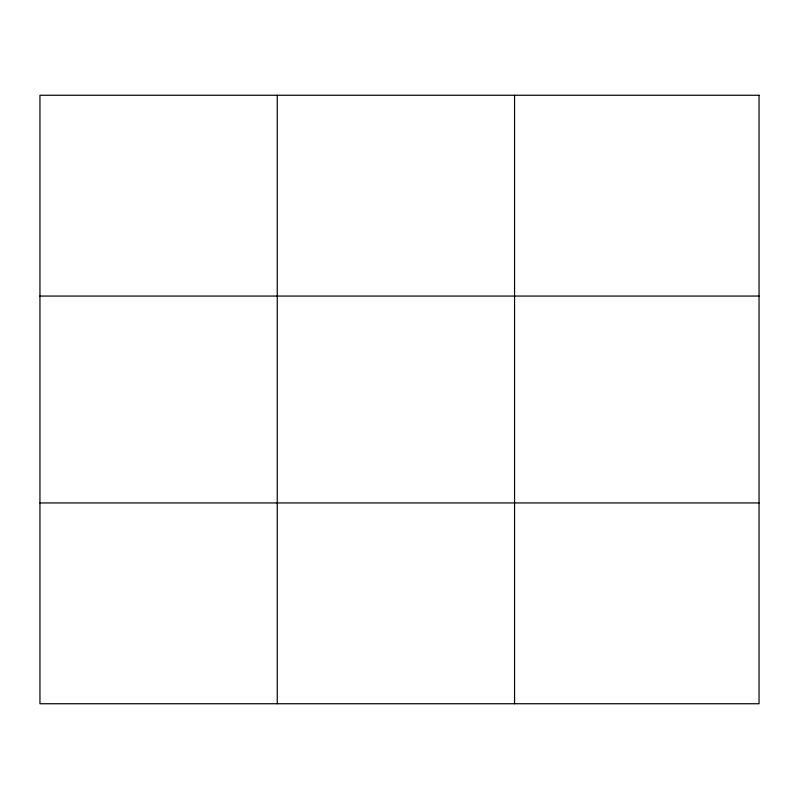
<?xml version="1.0" encoding="UTF-8"?>
<svg xmlns="http://www.w3.org/2000/svg" width="799" height="799" viewBox="0 0 799 799"><rect width="100%" height="100%" fill="white"/><g stroke="black" fill="none" stroke-linecap="round" stroke-linejoin="round"><path stroke-width="1.2" d="M277.253 95.261L277.253 703.739M514.556 95.261L514.556 703.739M39.95 296.059L759.05 296.059M39.95 502.941L759.05 502.941M759.05 95.261L759.05 703.739L39.95 703.739L39.95 95.261L759.05 95.261"/></g></svg>
